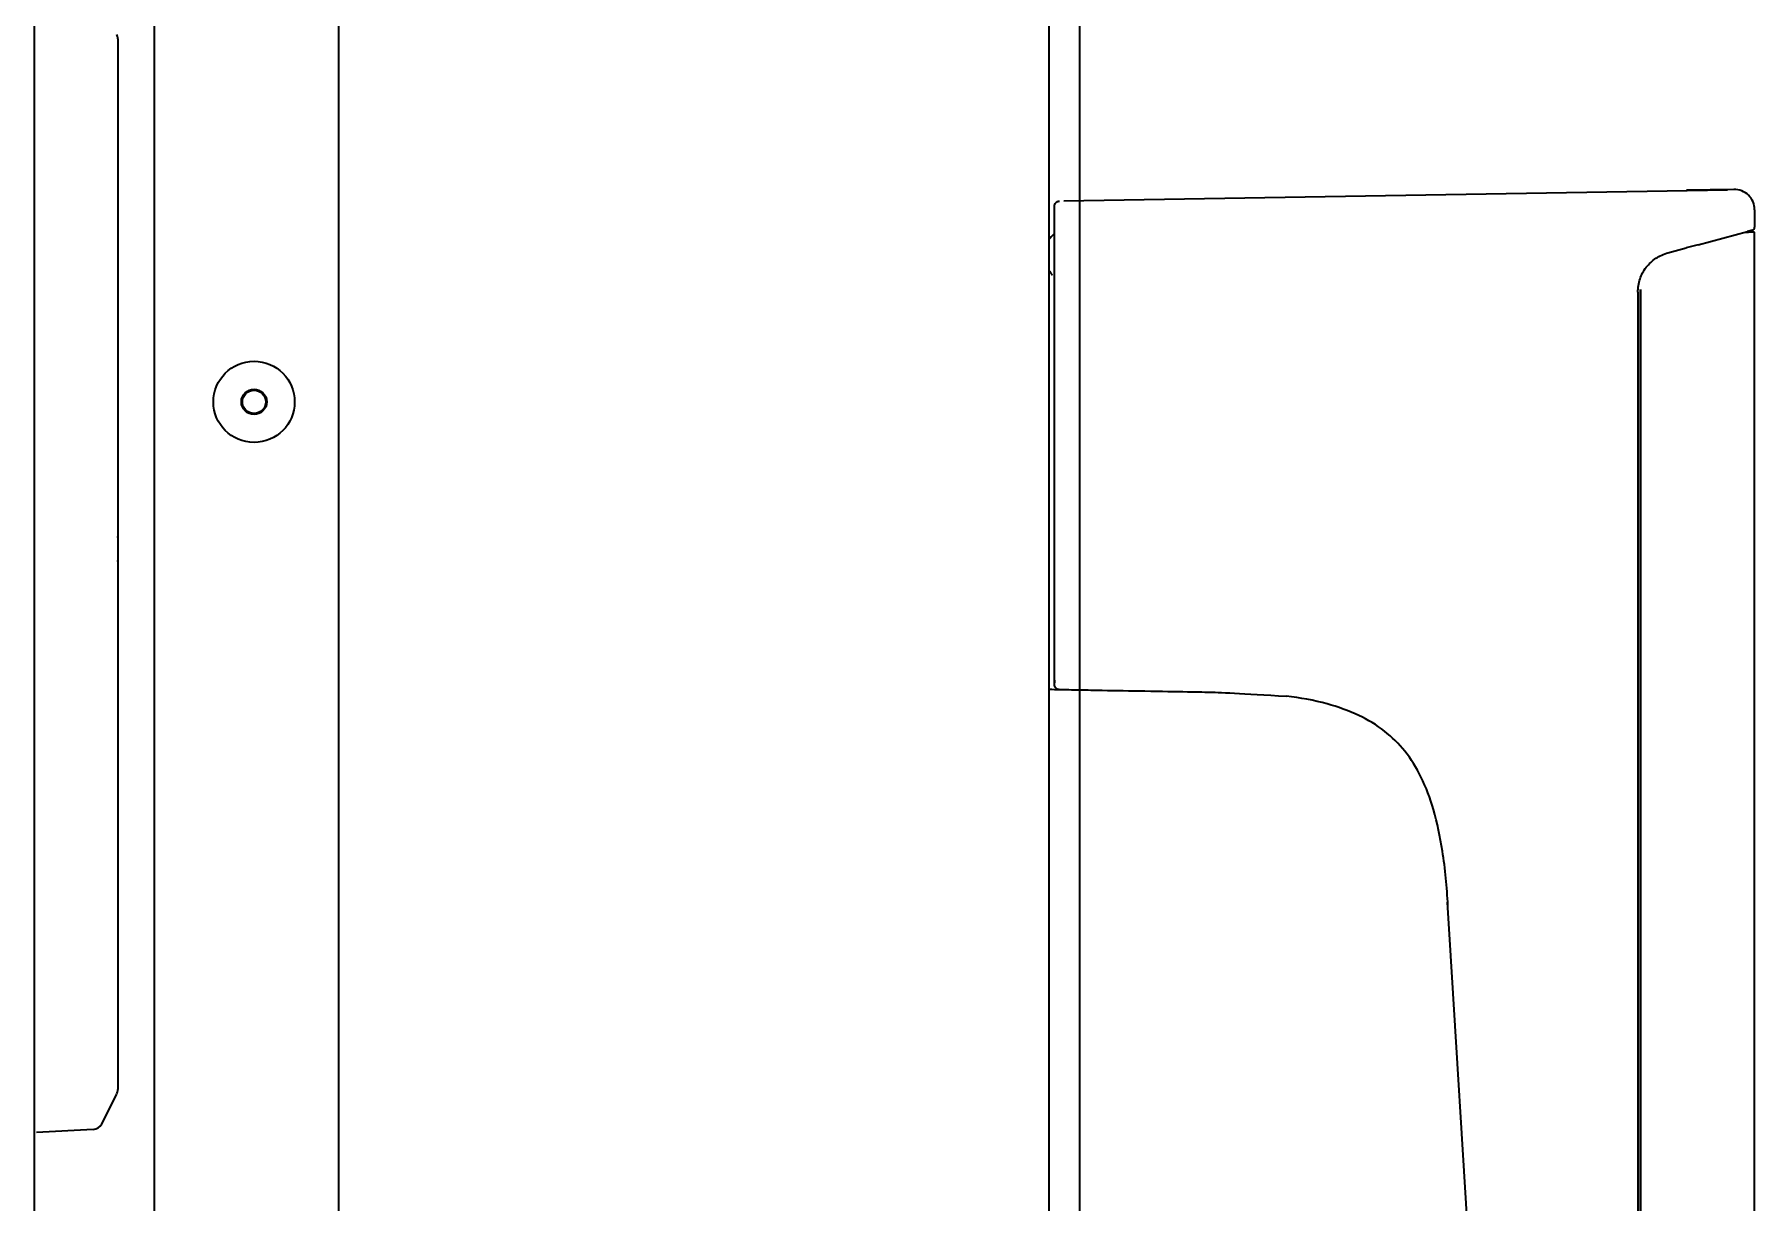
# Model space of a CAD drawing. Header units: inches. Extents: x 786 to 5593, y 691 to 5024.
# Drawn here: x 5423.6 to 5593.1, y 3100.5 to 3215.6 of the extents above; entities that cross this region are included whole.
import ezdxf

# ---------------------------------------------------------------- set-up
doc = ezdxf.new("R2010")
doc.units = ezdxf.units.IN
doc.layers.add('1', color=7, linetype='Continuous', true_color=0xffffff)

msp = doc.modelspace()

# ---------------------------------------------------------------- linework, layer by layer
at = {"layer": '1', "color": 7, "linetype": 'Continuous', "lineweight": 35}
for p, q in [((5453.56, 2811.65), (5453.56, 3496.16)), ((5523.56, 2811.65), (5523.56, 3496.16)), ((5423.56, 2767.25), (5423.56, 3482.86)), ((5526.56, 3176.24), (5526.56, 3392.3)), ((5435.36, 3221.73), (5435.36, 2913.65)), ((5431.78, 3215.2), (5431.78, 3213.43)), ((5431.78, 3213.43), (5431.78, 3113.43)), ((5590.4, 3200.29), (5525, 3199.21)), ((5591.02, 3200.37), (5586.36, 3200.29)), ((5593.06, 3198.37), (5593.06, 3196.64)), ((5587.49, 3194.91), (5592.35, 3196.22)), ((5592.1, 3196.15), (5592.47, 3196.15)), ((5592.84, 3196.35), (5592.35, 3196.22)), ((5593.06, 3196.15), (5592.47, 3196.15)), ((5593.06, 3020.45), (5593.06, 3196.15)), ((5584.52, 3194.12), (5586.32, 3194.6)), ((5587.49, 3194.91), (5586.32, 3194.6)), ((5581.56, 3190.25), (5581.56, 3025.78)), ((5581.79, 3190.51), (5581.79, 3026.09)), ((5581.81, 3190.51), (5581.81, 3026.09)), ((5524.06, 3173.94), (5524.06, 3177.19)), ((5526.56, 3014.79), (5526.56, 3176.24)), ((5563.14, 3124.83), (5562.81, 3130.14)), ((5526.62, 3128.7), (5526.56, 3128.7)), ((5568.74, 3033.17), (5563.14, 3124.83)), ((5431.78, 3113.43), (5431.78, 3111.67)), ((5430.2, 3108.28), (5431.67, 3111.22)), ((5429.36, 3107.73), (5423.78, 3107.43))]:
    msp.add_line(p, q, dxfattribs=at)
for radius in [4, 1.25, 1.15]:
    msp.add_circle((5445.2, 3179.43), radius, dxfattribs=at)
for centre, radius, start, end in [((5430.78, 3215.2), 1, 0, 26.5651), ((5591.06, 3198.37), 2, 0, 91), ((5592.76, 3196.64), 0.3, 285, 0), ((5430.78, 3111.67), 1, 333.4349, 0), ((5429.3, 3108.73), 1, 273, 333.4349)]:
    msp.add_arc(centre, radius, start, end, dxfattribs=at)
for points, knots in [([(5524.06, 3198.71), (5524.06, 3198.77), (5524.08, 3198.9), (5524.2, 3199.07), (5524.37, 3199.19), (5524.49, 3199.21), (5524.55, 3199.21)], [0, 0, 0, 0, 0.253123, 0.506246, 0.759369, 1, 1, 1, 1]), ([(5524.06, 3177.19), (5524.06, 3177.22), (5524.06, 3177.27), (5524.06, 3177.34), (5524.06, 3177.42), (5524.06, 3177.49), (5524.06, 3177.56), (5524.06, 3177.64), (5524.06, 3177.71), (5524.06, 3177.78), (5524.06, 3177.85), (5524.06, 3177.93), (5524.06, 3178), (5524.06, 3178.07), (5524.06, 3178.14), (5524.06, 3178.21), (5524.06, 3178.28), (5524.06, 3178.35), (5524.06, 3178.42), (5524.06, 3178.49), (5524.06, 3178.56), (5524.06, 3178.63), (5524.06, 3178.7), (5524.06, 3178.77), (5524.06, 3178.83), (5524.06, 3178.9), (5524.06, 3178.97), (5524.06, 3179.03), (5524.06, 3179.1), (5524.06, 3179.17), (5524.06, 3179.23), (5524.06, 3179.3), (5524.06, 3179.36), (5524.06, 3179.43), (5524.06, 3179.49), (5524.06, 3179.56), (5524.06, 3179.62), (5524.06, 3179.69), (5524.06, 3179.75), (5524.06, 3179.81), (5524.06, 3179.87), (5524.06, 3179.94), (5524.06, 3180), (5524.06, 3180.06), (5524.06, 3180.12), (5524.06, 3180.18), (5524.06, 3180.24), (5524.06, 3180.3), (5524.06, 3180.36), (5524.06, 3180.42), (5524.06, 3180.48), (5524.06, 3180.54), (5524.06, 3180.6), (5524.06, 3180.66), (5524.06, 3180.72), (5524.06, 3180.77), (5524.06, 3180.83), (5524.06, 3180.89), (5524.06, 3180.94), (5524.06, 3181), (5524.06, 3181.06), (5524.06, 3181.11), (5524.06, 3181.17), (5524.06, 3181.22), (5524.06, 3181.28), (5524.06, 3181.33), (5524.06, 3181.39), (5524.06, 3181.44), (5524.06, 3181.49), (5524.06, 3181.55), (5524.06, 3181.6), (5524.06, 3181.65), (5524.06, 3181.7), (5524.06, 3181.75), (5524.06, 3181.81), (5524.06, 3181.86), (5524.06, 3181.91), (5524.06, 3181.96), (5524.06, 3182.01), (5524.06, 3182.06), (5524.06, 3182.11), (5524.06, 3182.16), (5524.06, 3182.21), (5524.06, 3182.25), (5524.06, 3182.3), (5524.06, 3182.35), (5524.06, 3182.4), (5524.06, 3182.44), (5524.06, 3182.49), (5524.06, 3182.54), (5524.06, 3182.58), (5524.06, 3182.63), (5524.06, 3182.68), (5524.06, 3182.72), (5524.06, 3182.77), (5524.06, 3182.81), (5524.06, 3182.85), (5524.06, 3182.9), (5524.06, 3182.94), (5524.06, 3182.99), (5524.06, 3183.03), (5524.06, 3183.07), (5524.06, 3183.11), (5524.06, 3183.16), (5524.06, 3183.2), (5524.06, 3183.24), (5524.06, 3183.28), (5524.06, 3183.32), (5524.06, 3183.36), (5524.06, 3183.4), (5524.06, 3183.44), (5524.06, 3183.48), (5524.06, 3183.52), (5524.06, 3183.56), (5524.06, 3183.6), (5524.06, 3183.63), (5524.06, 3183.67), (5524.06, 3183.71), (5524.06, 3183.75), (5524.06, 3183.78), (5524.06, 3183.82), (5524.06, 3183.86), (5524.06, 3183.89), (5524.06, 3183.93), (5524.06, 3183.96), (5524.06, 3184), (5524.06, 3184.03), (5524.06, 3184.07), (5524.06, 3184.1), (5524.06, 3184.13), (5524.06, 3184.17), (5524.06, 3184.2), (5524.06, 3184.23), (5524.06, 3184.27), (5524.06, 3184.3), (5524.06, 3184.33), (5524.06, 3184.36), (5524.06, 3184.39), (5524.06, 3184.42), (5524.06, 3184.46), (5524.06, 3184.49), (5524.06, 3184.52), (5524.06, 3184.55), (5524.06, 3184.57), (5524.06, 3184.6), (5524.06, 3184.63), (5524.06, 3184.66), (5524.06, 3184.69), (5524.06, 3184.72), (5524.06, 3184.74), (5524.06, 3184.77), (5524.06, 3184.8), (5524.06, 3184.83), (5524.06, 3184.85), (5524.06, 3184.88), (5524.06, 3184.9), (5524.06, 3184.93), (5524.06, 3184.95), (5524.06, 3184.98), (5524.06, 3185), (5524.06, 3185.03), (5524.06, 3185.05), (5524.06, 3185.08), (5524.06, 3185.1), (5524.06, 3185.12), (5524.06, 3185.14), (5524.06, 3185.17), (5524.06, 3185.19), (5524.06, 3185.21), (5524.06, 3185.23), (5524.06, 3185.25), (5524.06, 3185.27), (5524.06, 3185.29), (5524.06, 3185.32), (5524.06, 3185.34), (5524.06, 3185.36), (5524.06, 3185.37), (5524.06, 3185.39), (5524.06, 3185.65), (5524.06, 3186.13), (5524.06, 3186.8), (5524.06, 3187.4), (5524.06, 3187.93), (5524.06, 3188.4), (5524.06, 3188.81), (5524.06, 3189.21), (5524.06, 3189.6), (5524.06, 3189.99), (5524.06, 3190.37), (5524.06, 3190.73), (5524.06, 3191.07), (5524.06, 3191.39), (5524.06, 3191.69), (5524.06, 3191.97), (5524.06, 3192.23), (5524.06, 3192.55), (5524.06, 3192.91), (5524.06, 3193.32), (5524.06, 3193.71), (5524.06, 3194.1), (5524.06, 3194.47), (5524.06, 3194.82), (5524.06, 3195.13), (5524.06, 3195.4), (5524.06, 3195.63), (5524.06, 3195.86), (5524.06, 3196.08), (5524.06, 3196.3), (5524.06, 3196.52), (5524.06, 3196.73), (5524.06, 3196.93), (5524.06, 3197.13), (5524.06, 3197.35), (5524.06, 3197.6), (5524.06, 3197.85), (5524.06, 3198.1), (5524.06, 3198.25), (5524.06, 3198.33), (5524.06, 3198.35), (5524.06, 3198.37), (5524.06, 3198.39), (5524.06, 3198.4), (5524.06, 3198.42), (5524.06, 3198.44), (5524.06, 3198.45), (5524.06, 3198.47), (5524.06, 3198.49), (5524.06, 3198.5), (5524.06, 3198.52), (5524.06, 3198.53), (5524.06, 3198.55), (5524.06, 3198.56), (5524.06, 3198.57), (5524.06, 3198.59), (5524.06, 3198.6), (5524.06, 3198.61), (5524.06, 3198.62), (5524.06, 3198.63), (5524.06, 3198.64), (5524.06, 3198.65), (5524.06, 3198.66), (5524.06, 3198.67), (5524.06, 3198.68), (5524.06, 3198.68), (5524.06, 3198.69), (5524.06, 3198.69), (5524.06, 3198.7), (5524.06, 3198.7), (5524.06, 3198.71), (5524.06, 3198.71), (5524.06, 3198.71), (5524.06, 3198.71), (5524.06, 3198.71)], [0, 0, 0, 0, 0.002231, 0.004452, 0.006664, 0.008866, 0.011059, 0.013243, 0.015418, 0.017583, 0.01974, 0.021886, 0.024024, 0.026152, 0.028271, 0.030381, 0.032481, 0.034573, 0.036655, 0.038727, 0.040791, 0.042845, 0.04489, 0.046926, 0.048953, 0.05097, 0.052978, 0.054977, 0.056967, 0.058947, 0.060919, 0.062881, 0.064834, 0.066778, 0.068712, 0.070637, 0.072554, 0.07446, 0.076358, 0.078247, 0.080126, 0.081996, 0.083857, 0.085709, 0.087552, 0.089386, 0.09121, 0.093025, 0.094831, 0.096628, 0.098416, 0.100194, 0.101963, 0.103724, 0.105475, 0.107217, 0.108949, 0.110673, 0.112387, 0.114093, 0.115789, 0.117476, 0.119153, 0.120822, 0.122481, 0.124132, 0.125773, 0.127405, 0.129028, 0.130642, 0.132246, 0.133842, 0.135428, 0.137005, 0.138573, 0.140132, 0.141681, 0.143221, 0.144753, 0.146274, 0.147787, 0.149291, 0.150785, 0.15227, 0.153746, 0.155213, 0.156671, 0.158119, 0.159558, 0.160988, 0.162409, 0.163821, 0.165223, 0.166616, 0.168, 0.169374, 0.17074, 0.172096, 0.173443, 0.174781, 0.176109, 0.177429, 0.178739, 0.18004, 0.181331, 0.182613, 0.183887, 0.18515, 0.186405, 0.187651, 0.188887, 0.190114, 0.191331, 0.19254, 0.193739, 0.194929, 0.19611, 0.197281, 0.198443, 0.199596, 0.20074, 0.201875, 0.203, 0.204116, 0.205223, 0.20632, 0.207408, 0.208488, 0.209557, 0.210618, 0.211669, 0.212711, 0.213744, 0.214768, 0.215782, 0.216787, 0.217783, 0.218769, 0.219747, 0.220715, 0.221674, 0.222623, 0.223563, 0.224495, 0.225416, 0.226329, 0.227232, 0.228127, 0.229011, 0.229887, 0.230753, 0.231611, 0.232459, 0.233297, 0.234127, 0.234947, 0.235758, 0.23656, 0.237352, 0.238135, 0.238909, 0.239674, 0.24043, 0.241176, 0.241913, 0.242641, 0.243359, 0.244069, 0.244769, 0.24546, 0.246142, 0.246814, 0.247477, 0.248131, 0.248776, 0.249411, 0.250038, 0.250655, 0.251263, 0.275223, 0.297239, 0.31731, 0.335451, 0.35169, 0.366041, 0.378509, 0.393601, 0.408191, 0.422266, 0.435818, 0.448837, 0.461317, 0.473254, 0.484643, 0.495483, 0.505772, 0.523934, 0.542027, 0.560075, 0.578102, 0.596118, 0.614129, 0.632141, 0.645139, 0.658368, 0.671821, 0.685487, 0.699354, 0.713425, 0.727704, 0.742195, 0.756903, 0.774799, 0.796006, 0.820536, 0.848409, 0.879653, 0.882608, 0.885592, 0.888604, 0.891645, 0.894714, 0.897811, 0.900937, 0.904092, 0.907275, 0.910486, 0.913726, 0.916994, 0.920291, 0.923616, 0.92697, 0.930352, 0.933762, 0.937201, 0.940668, 0.944164, 0.947688, 0.95124, 0.954821, 0.95843, 0.962068, 0.965734, 0.969428, 0.97315, 0.976901, 0.98068, 0.984488, 0.988323, 0.992187, 0.99608, 1, 1, 1, 1]), ([(5524.29, 3199.13), (5524.3, 3199.14), (5524.33, 3199.15), (5524.39, 3199.18), (5524.46, 3199.2), (5524.52, 3199.21), (5524.56, 3199.21)], [0, 0, 0, 0, 0.345049, 0.553438, 0.718544, 1, 1, 1, 1]), ([(5524.06, 3196.03), (5523.98, 3195.95), (5523.9, 3195.85), (5523.74, 3195.66), (5523.65, 3195.56), (5523.56, 3195.46)], [0, 0, 0, 0, 0.5, 0.5, 1, 1, 1, 1]), ([(5524.06, 3151.99), (5524.06, 3151.59), (5524.06, 3152.06), (5524.06, 3152.14), (5524.06, 3152.26), (5524.06, 3152.39), (5524.06, 3152.54), (5524.06, 3152.71), (5524.06, 3152.9), (5524.06, 3153.11), (5524.06, 3153.38), (5524.06, 3153.72), (5524.06, 3154.12), (5524.06, 3154.53), (5524.06, 3154.96), (5524.06, 3155.36), (5524.06, 3155.73), (5524.06, 3156.08), (5524.06, 3156.42), (5524.06, 3156.76), (5524.06, 3157.1), (5524.06, 3157.44), (5524.06, 3157.78), (5524.06, 3158.27), (5524.06, 3158.93), (5524.06, 3159.76), (5524.06, 3160.59), (5524.06, 3161.38), (5524.06, 3162.14), (5524.06, 3162.82), (5524.06, 3163.44), (5524.06, 3163.99), (5524.06, 3164.46), (5524.06, 3164.86), (5524.06, 3165.3), (5524.06, 3165.84), (5524.06, 3166.53), (5524.06, 3167.22), (5524.06, 3167.88), (5524.06, 3168.45), (5524.06, 3168.95), (5524.06, 3169.42), (5524.06, 3169.9), (5524.06, 3170.42), (5524.06, 3171.01), (5524.06, 3171.55), (5524.06, 3172.01), (5524.06, 3172.35), (5524.06, 3172.67), (5524.06, 3172.96), (5524.06, 3173.22), (5524.06, 3173.44), (5524.06, 3173.64), (5524.06, 3173.8), (5524.06, 3173.9), (5524.06, 3173.94), (5524.06, 3173.94), (5524.06, 3173.94), (5524.06, 3173.94), (5524.06, 3180.63), (5524.06, 3187.32), (5524.06, 3194.02)], [0, 0, 0, 0, 0.008528, 0.023671, 0.039558, 0.056192, 0.073567, 0.091674, 0.110498, 0.130019, 0.150213, 0.180483, 0.209545, 0.237452, 0.264247, 0.289964, 0.309205, 0.327931, 0.346124, 0.36377, 0.380858, 0.397386, 0.413354, 0.42876, 0.465745, 0.501193, 0.535171, 0.567658, 0.596376, 0.622197, 0.645117, 0.665138, 0.682276, 0.696542, 0.707942, 0.729414, 0.75316, 0.779204, 0.800858, 0.820141, 0.837031, 0.851511, 0.867036, 0.884438, 0.903717, 0.924882, 0.937284, 0.948672, 0.959048, 0.968413, 0.976764, 0.9841, 0.99042, 0.99572, 1, 1, 1, 1.000001, 1.000001, 1.000001, 1.653754, 1.653754, 1.653754, 1.653754]), ([(5581.56, 3190.25), (5581.56, 3190.47), (5581.58, 3190.69), (5581.65, 3191.12), (5581.7, 3191.33), (5581.84, 3191.75), (5581.93, 3191.95), (5582.13, 3192.33), (5582.25, 3192.52), (5582.52, 3192.86), (5582.67, 3193.02), (5582.98, 3193.32), (5583.16, 3193.46), (5583.52, 3193.7), (5583.71, 3193.81), (5584.11, 3193.99), (5584.31, 3194.06), (5584.52, 3194.12)], [0, 0, 0, 0, 0.125, 0.125, 0.25, 0.25, 0.375, 0.375, 0.5, 0.5, 0.625, 0.625, 0.75, 0.75, 0.875, 0.875, 1, 1, 1, 1]), ([(5431.82, 3165.93), (5431.81, 3166), (5431.8, 3166.07), (5431.79, 3166.15), (5431.79, 3166.15)], [0, 0, 0, 0, 0.875944, 1, 1, 1, 1]), ([(5431.78, 3163.7), (5431.79, 3163.71), (5431.8, 3163.79), (5431.81, 3163.87), (5431.82, 3163.93)], [0, 0, 0, 0, 0.189627, 1, 1, 1, 1]), ([(5523.56, 3151.11), (5523.91, 3151.1), (5524.24, 3151.09), (5524.55, 3151.09), (5525.46, 3151.07), (5526.16, 3151.06), (5526.66, 3151.05), (5527.26, 3151.04), (5527.97, 3151.03), (5528.77, 3151.01), (5530.13, 3150.99), (5531.53, 3150.97), (5532.99, 3150.94), (5534.59, 3150.91), (5536, 3150.89), (5537.19, 3150.87), (5537.46, 3150.86), (5537.81, 3150.86), (5538.23, 3150.85), (5538.78, 3150.84), (5539.13, 3150.83), (5539.27, 3150.83), (5540.09, 3150.82), (5542.64, 3150.68), (5546.93, 3150.42)], [-0.042318, -0.042318, -0.042318, -0.042318, 0, 0, 0, 0.125, 0.125, 0.125, 0.25, 0.25, 0.25, 0.5, 0.5, 0.5, 0.75, 0.75, 0.75, 0.8125, 0.8125, 0.8125, 0.875, 0.875, 0.875, 1, 1, 1, 1]), ([(5524.55, 3151.09), (5524.49, 3151.09), (5524.43, 3151.1), (5524.31, 3151.15), (5524.25, 3151.19), (5524.16, 3151.29), (5524.12, 3151.35), (5524.07, 3151.47), (5524.06, 3151.53), (5524.06, 3151.74)], [0, 0, 0, 0, 0.25, 0.25, 0.5, 0.5, 0.75, 0.75, 1, 1, 1, 1]), ([(5562.83, 3129.81), (5562.77, 3131.61), (5562.43, 3134.78), (5561.58, 3139.05), (5560.35, 3142.38), (5558.72, 3145.03), (5556.63, 3147.1), (5554, 3148.68), (5550.71, 3149.81), (5548.3, 3150.28), (5546.93, 3150.42)], [0, 0, 0, 0, 0.184439, 0.328312, 0.445898, 0.548172, 0.644965, 0.745867, 0.860639, 1, 1, 1, 1])]:
    msp.add_open_spline(points, degree=3, knots=knots, dxfattribs=at)
for points, degree in [([(5523.57, 3192.36), (5523.7, 3192.14), (5523.82, 3191.93)], 2), ([(5431.82, 3165.43), (5431.82, 3165.46), (5431.82, 3165.51), (5431.82, 3165.58), (5431.82, 3165.65), (5431.82, 3165.72), (5431.82, 3165.79), (5431.82, 3165.86), (5431.82, 3165.91), (5431.82, 3165.93)], 3), ([(5431.82, 3163.93), (5431.82, 3163.96), (5431.82, 3164.01), (5431.82, 3164.09), (5431.82, 3164.16), (5431.82, 3164.23), (5431.82, 3164.3), (5431.82, 3164.37), (5431.82, 3164.41), (5431.82, 3164.43)], 3)]:
    msp.add_open_spline(points, degree=degree, dxfattribs=at)

doc.saveas('drawing.dxf')
